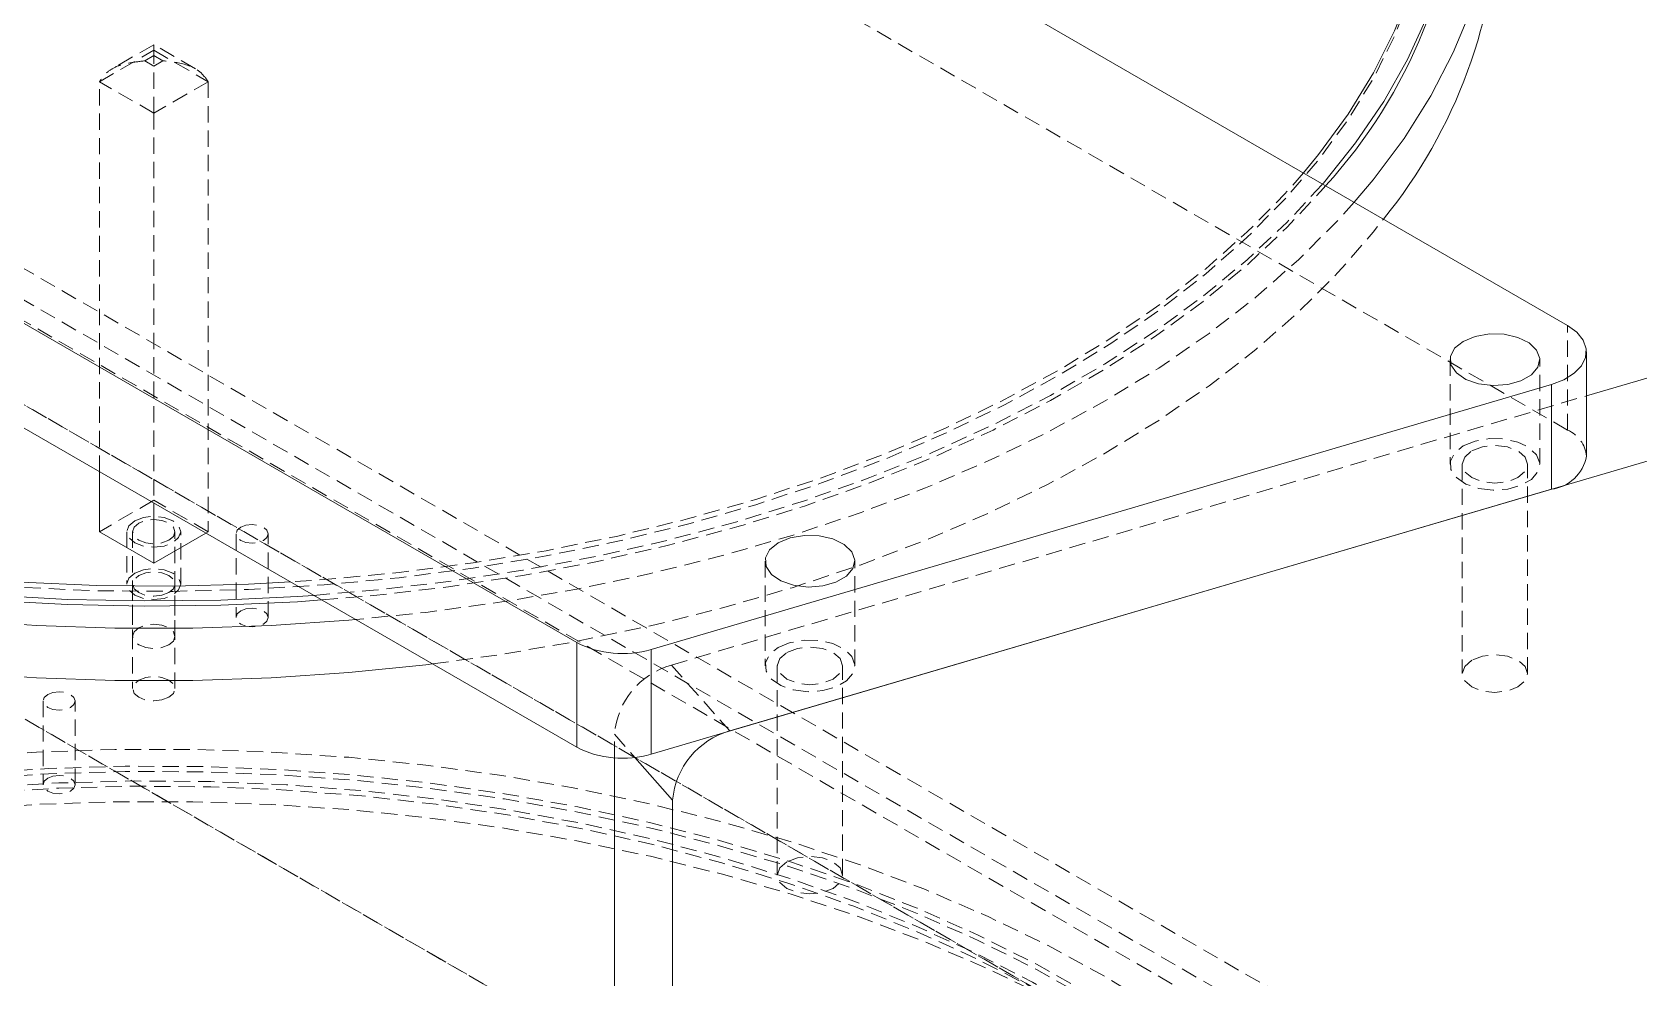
# Model space of a CAD drawing. Header units: millimetres. Extents: x 1529 to 6255, y 1713 to 5797.
# Drawn here: x 5655.5 to 5780.9, y 5096.4 to 5170.2 of the extents above; entities that cross this region are included whole.
import ezdxf

# ---------------------------------------------------------------- set-up
doc = ezdxf.new("R2010")
doc.units = ezdxf.units.MM
doc.linetypes.add('HIDDEN', pattern=[1.905, 1.27, -0.635])

msp = doc.modelspace()

# ---------------------------------------------------------------- linework, layer by layer
at = {"color": 7, "linetype": 'HIDDEN', "lineweight": 0}
for p, q in [((5775.368, 5139.141), (5452.464, 5325.55)), ((5540.713, 5215.2), (5951.971, 4977.786)), ((5545.663, 5214.791), (5954.093, 4979.01)), ((5542.128, 5212.75), (5950.557, 4976.969)), ((5951.971, 4969.62), (5540.713, 5207.034)), ((5665.025, 5169.211), (5661.783, 5167.34)), ((5668.267, 5167.34), (5665.025, 5169.211)), ((5660.782, 5166.323), (5665.025, 5168.773)), ((5665.025, 5168.365), (5664.318, 5167.956)), ((5665.025, 5167.548), (5664.318, 5167.956)), ((5665.025, 5168.773), (5669.268, 5166.323)), ((5665.025, 5167.723), (5665.025, 5168.773)), ((5665.732, 5167.956), (5665.025, 5168.365)), ((5665.025, 5167.548), (5665.732, 5167.956)), ((5665.025, 5163.874), (5660.782, 5166.323)), ((5660.782, 5135.895), (5660.782, 5166.323)), ((5669.268, 5166.323), (5665.025, 5163.874)), ((5669.268, 5166.323), (5669.268, 5131.212)), ((5665.025, 5163.874), (5665.025, 5133.446)), ((5640.276, 5149.558), (5852.408, 5027.097)), ((5775.368, 5139.141), (5775.368, 5147.306)), ((5766.193, 5144.636), (5766.193, 5136.471)), ((5773.193, 5136.471), (5773.193, 5144.636)), ((5705.43, 5120.808), (5776.833, 5141.81)), ((5619.063, 5137.312), (5831.195, 5014.851)), ((5767.143, 5136.471), (5767.143, 5120.14)), ((5772.243, 5120.14), (5772.243, 5136.47)), ((5665.025, 5133.661), (5660.782, 5131.212)), ((5669.268, 5131.212), (5665.025, 5133.661)), ((5662.925, 5131.212), (5662.925, 5127.129)), ((5663.375, 5131.212), (5663.375, 5123.047)), ((5666.675, 5123.047), (5666.675, 5131.212)), ((5667.125, 5127.129), (5667.125, 5131.212)), ((5669.081, 5131.104), (5669.268, 5131.212)), ((5671.444, 5131.047), (5671.444, 5124.515)), ((5673.944, 5124.515), (5673.944, 5131.047)), ((5712.732, 5128.911), (5712.732, 5120.746)), ((5719.732, 5120.746), (5719.732, 5128.911)), ((5663.375, 5127.129), (5663.375, 5118.964)), ((5666.675, 5118.964), (5666.675, 5127.129)), ((5852.408, 5002.601), (5640.276, 5125.062)), ((5705.43, 5120.808), (5709.97, 5115.664)), ((5713.682, 5120.746), (5713.682, 5104.415)), ((5718.782, 5104.415), (5718.782, 5120.746)), ((5656.386, 5118.006), (5656.386, 5111.473)), ((5658.886, 5111.473), (5658.886, 5118.006)), ((5700.975, 5113.566), (5700.975, 5115.415)), ((5700.975, 5115.415), (5702.572, 5113.605))]:
    msp.add_line(p, q, dxfattribs=at)
at = {"color": 7, "linetype": 'Continuous', "lineweight": 15}
for p, q in [((5409.591, 5289.07), (5698.033, 5122.557)), ((5409.591, 5280.905), (5698.033, 5114.391)), ((5671.248, 5207.414), (5775.368, 5147.306)), ((5776.833, 5141.81), (5936.336, 5188.727)), ((5709.97, 5115.664), (5940.876, 5183.583)), ((5776.833, 5137.1), (5776.833, 5145.265)), ((5703.838, 5122.026), (5774.103, 5142.694)), ((5774.103, 5142.694), (5774.103, 5134.528)), ((5660.782, 5131.212), (5660.782, 5135.895)), ((5703.838, 5113.86), (5774.103, 5134.528)), ((5665.025, 5133.446), (5665.025, 5128.763)), ((5665.025, 5128.763), (5660.782, 5131.212)), ((5665.025, 5128.763), (5669.081, 5131.104)), ((5698.033, 5122.557), (5698.033, 5114.391)), ((5703.838, 5113.86), (5703.838, 5122.026)), ((5700.975, 5037.843), (5700.975, 5113.566)), ((5705.515, 5110.271), (5705.515, 5032.699))]:
    msp.add_line(p, q, dxfattribs=at)
at = {"color": 8, "linetype": 'Continuous', "lineweight": 15}
msp.add_line((5702.572, 5113.605), (5705.515, 5110.271), dxfattribs=at)
at = {"color": 7, "linetype": 'Continuous', "lineweight": 15, "flags": 128}
for points in [[(5761.192, 5208.614), (5762.607, 5206.658), (5764.696, 5203.345), (5766.447, 5199.967), (5767.856, 5196.536), (5768.916, 5193.064), (5769.626, 5189.562), (5769.981, 5186.042), (5769.981, 5182.516), (5769.626, 5178.996), (5768.916, 5175.494), (5767.856, 5172.021), (5766.447, 5168.59), (5764.696, 5165.212), (5762.607, 5161.899), (5760.187, 5158.662), (5758.719, 5156.917)], [(5756.248, 5158.344), (5756.312, 5158.418), (5758.825, 5161.556), (5761.015, 5164.773), (5762.874, 5168.06), (5764.396, 5171.404), (5765.575, 5174.793), (5766.407, 5178.217), (5766.89, 5181.663), (5767.022, 5185.119), (5766.803, 5188.574), (5766.232, 5192.015), (5765.313, 5195.432), (5764.047, 5198.811), (5762.441, 5202.141), (5761.192, 5204.315)], [(5761.192, 5200.518), (5762.565, 5197.414), (5763.699, 5194.055), (5764.488, 5190.664), (5764.926, 5187.252), (5765.014, 5183.831), (5764.751, 5180.413), (5764.137, 5177.01), (5763.175, 5173.634), (5761.869, 5170.297), (5760.222, 5167.011), (5758.241, 5163.786), (5755.932, 5160.635), (5754.756, 5159.205)], [(5767.218, 5146.065), (5768.155, 5146.451), (5769.26, 5146.641), (5770.411, 5146.614), (5771.484, 5146.372), (5772.363, 5145.942), (5772.953, 5145.37), (5773.19, 5144.719), (5773.047, 5144.059), (5772.541, 5143.462), (5771.726, 5142.992), (5770.691, 5142.699), (5769.548, 5142.617), (5768.42, 5142.754), (5767.431, 5143.094), (5766.686, 5143.602), (5766.267, 5144.221), (5766.219, 5144.886), (5766.548, 5145.523), (5767.218, 5146.065)], [(5775.368, 5147.306), (5776.096, 5146.774), (5776.588, 5146.157), (5776.817, 5145.492), (5776.771, 5144.814), (5776.452, 5144.161), (5775.878, 5143.569), (5775.08, 5143.071), (5774.103, 5142.694)], [(5713.757, 5130.34), (5714.695, 5130.726), (5715.799, 5130.916), (5716.951, 5130.889), (5718.024, 5130.647), (5718.903, 5130.217), (5719.493, 5129.645), (5719.729, 5128.994), (5719.587, 5128.334), (5719.081, 5127.737), (5718.266, 5127.267), (5717.231, 5126.975), (5716.088, 5126.892), (5714.96, 5127.029), (5713.97, 5127.369), (5713.226, 5127.877), (5712.807, 5128.496), (5712.759, 5129.161), (5713.088, 5129.798), (5713.757, 5130.34)], [(5675.693, 5127.288), (5672.428, 5127.117), (5666.507, 5126.964), (5660.581, 5127.015), (5654.671, 5127.268)], [(5652.33, 5126.261), (5658.292, 5125.932), (5664.276, 5125.805), (5670.264, 5125.881), (5676.233, 5126.16), (5677.498, 5126.245)], [(5652.33, 5125.853), (5658.292, 5125.524), (5664.276, 5125.397), (5670.264, 5125.473), (5676.233, 5125.752), (5678.126, 5125.883)], [(5680.782, 5124.35), (5680.243, 5124.303), (5674.176, 5123.894), (5668.079, 5123.689), (5661.971, 5123.689), (5655.874, 5123.894), (5649.807, 5124.303)], [(5649.807, 5120.221), (5655.874, 5119.811), (5661.971, 5119.606), (5668.079, 5119.606), (5674.176, 5119.811), (5680.243, 5120.221), (5686.258, 5120.833), (5686.767, 5120.894)]]:
    msp.add_lwpolyline(points, dxfattribs=at)
at = {"color": 7, "linetype": 'HIDDEN', "lineweight": 0, "flags": 128}
for points in [[(5565.026, 5184.483), (5565.124, 5181.713), (5565.563, 5178.301), (5566.351, 5174.91), (5567.485, 5171.552), (5568.963, 5168.239), (5570.777, 5164.981), (5572.923, 5161.792), (5575.393, 5158.682), (5578.177, 5155.662), (5581.266, 5152.742), (5584.649, 5149.933), (5588.315, 5147.244), (5592.25, 5144.686), (5596.441, 5142.267), (5600.873, 5139.995), (5605.53, 5137.879), (5610.396, 5135.925), (5615.454, 5134.142), (5620.686, 5132.535), (5626.073, 5131.109), (5631.598, 5129.871), (5637.24, 5128.823), (5642.979, 5127.97), (5648.796, 5127.315), (5654.671, 5126.86), (5660.581, 5126.607), (5666.507, 5126.556), (5672.428, 5126.708), (5678.323, 5127.063), (5684.171, 5127.618), (5689.952, 5128.372), (5695.645, 5129.323), (5701.231, 5130.466), (5706.689, 5131.799), (5712.001, 5133.316), (5717.149, 5135.012), (5722.113, 5136.881), (5726.876, 5138.917), (5731.423, 5141.112), (5735.736, 5143.458), (5739.801, 5145.948), (5743.603, 5148.573), (5747.129, 5151.323), (5750.366, 5154.188), (5753.304, 5157.16), (5755.932, 5160.227), (5758.241, 5163.378), (5760.222, 5166.602), (5761.869, 5169.889), (5763.175, 5173.226), (5764.137, 5176.602), (5764.751, 5180.005), (5765.014, 5183.423), (5765.024, 5184.483)], [(5754.756, 5159.205), (5753.304, 5157.568), (5750.366, 5154.597), (5747.129, 5151.731), (5743.603, 5148.981), (5739.801, 5146.356), (5735.736, 5143.866), (5731.423, 5141.52), (5726.876, 5139.325), (5722.113, 5137.289), (5717.149, 5135.42), (5712.001, 5133.724), (5706.689, 5132.207), (5701.231, 5130.875), (5695.645, 5129.731), (5689.952, 5128.78), (5684.171, 5128.026), (5678.323, 5127.471), (5675.693, 5127.288)], [(5677.498, 5126.245), (5682.163, 5126.641), (5688.035, 5127.321), (5693.827, 5128.2), (5699.52, 5129.273), (5705.094, 5130.537), (5710.53, 5131.988), (5715.809, 5133.621), (5720.913, 5135.429), (5725.824, 5137.407), (5730.526, 5139.549), (5735.002, 5141.846), (5739.236, 5144.29), (5743.215, 5146.874), (5746.924, 5149.588), (5750.351, 5152.424), (5753.484, 5155.37), (5756.248, 5158.344)], [(5678.126, 5125.883), (5682.163, 5126.232), (5688.035, 5126.913), (5693.827, 5127.792), (5699.52, 5128.865), (5705.094, 5130.129), (5710.53, 5131.58), (5715.809, 5133.212), (5720.913, 5135.021), (5725.824, 5136.999), (5730.526, 5139.141), (5735.002, 5141.437), (5739.236, 5143.882), (5743.215, 5146.466), (5746.924, 5149.18), (5750.351, 5152.015), (5753.484, 5154.962), (5756.312, 5158.009), (5756.483, 5158.208)], [(5758.719, 5156.917), (5757.446, 5155.511), (5754.392, 5152.457), (5751.036, 5149.511), (5747.389, 5146.683), (5743.463, 5143.982), (5739.271, 5141.417), (5734.829, 5138.998), (5730.15, 5136.731), (5725.251, 5134.626), (5720.148, 5132.688), (5714.858, 5130.925), (5709.4, 5129.343), (5703.792, 5127.946), (5698.052, 5126.74), (5692.201, 5125.729), (5686.258, 5124.916), (5680.782, 5124.35)], [(5686.767, 5120.894), (5692.201, 5121.646), (5698.052, 5122.657), (5703.792, 5123.863), (5709.4, 5125.26), (5714.858, 5126.842), (5720.148, 5128.605), (5725.251, 5130.543), (5730.15, 5132.648), (5734.829, 5134.915), (5739.271, 5137.334), (5743.463, 5139.899), (5747.389, 5142.6), (5751.036, 5145.428), (5754.392, 5148.374), (5757.446, 5151.428), (5760.187, 5154.579), (5760.995, 5155.604)], [(5767.218, 5137.899), (5768.155, 5138.286), (5769.26, 5138.475), (5770.411, 5138.448), (5771.484, 5138.206), (5772.363, 5137.776), (5772.953, 5137.205), (5773.19, 5136.554), (5773.047, 5135.894), (5772.541, 5135.296), (5771.726, 5134.826), (5770.691, 5134.534), (5769.548, 5134.452), (5768.42, 5134.588), (5767.431, 5134.929), (5766.686, 5135.436), (5766.267, 5136.056), (5766.219, 5136.72), (5766.548, 5137.358), (5767.218, 5137.899)], [(5767.89, 5137.511), (5768.717, 5137.831), (5769.693, 5137.943), (5770.668, 5137.831), (5771.496, 5137.511), (5772.049, 5137.034), (5772.243, 5136.47), (5772.049, 5135.907), (5771.496, 5135.43), (5770.668, 5135.11), (5769.693, 5134.998), (5768.717, 5135.11), (5767.89, 5135.43), (5767.337, 5135.907), (5767.143, 5136.471), (5767.337, 5137.034), (5767.89, 5137.511)], [(5663.54, 5132.069), (5664.221, 5132.332), (5665.025, 5132.424), (5665.829, 5132.332), (5666.51, 5132.069), (5666.965, 5131.676), (5667.125, 5131.212), (5666.965, 5130.748), (5666.51, 5130.355), (5665.829, 5130.092), (5665.025, 5130), (5664.221, 5130.092), (5663.54, 5130.355), (5663.085, 5130.748), (5662.925, 5131.212), (5663.085, 5131.676), (5663.54, 5132.069)], [(5666.192, 5130.539), (5666.55, 5130.848), (5666.675, 5131.212), (5666.55, 5131.577), (5666.192, 5131.886), (5665.657, 5132.092), (5665.025, 5132.165), (5664.394, 5132.092), (5663.858, 5131.886), (5663.501, 5131.577), (5663.375, 5131.212), (5663.501, 5130.848), (5663.858, 5130.539), (5664.394, 5130.332), (5665.025, 5130.26), (5665.657, 5130.332), (5666.192, 5130.539)], [(5671.81, 5131.558), (5672.216, 5131.714), (5672.694, 5131.769), (5673.173, 5131.714), (5673.578, 5131.558), (5673.849, 5131.323), (5673.944, 5131.047), (5673.849, 5130.771), (5673.578, 5130.537), (5673.173, 5130.381), (5672.694, 5130.326), (5672.216, 5130.381), (5671.81, 5130.537), (5671.539, 5130.771), (5671.444, 5131.047), (5671.539, 5131.323), (5671.81, 5131.558)], [(5663.54, 5127.987), (5664.221, 5128.249), (5665.025, 5128.342), (5665.829, 5128.249), (5666.51, 5127.987), (5666.965, 5127.593), (5667.125, 5127.129), (5666.965, 5126.665), (5666.51, 5126.272), (5665.829, 5126.009), (5665.025, 5125.917), (5664.221, 5126.009), (5663.54, 5126.272), (5663.085, 5126.665), (5662.925, 5127.129), (5663.085, 5127.593), (5663.54, 5127.987)], [(5666.192, 5126.456), (5665.657, 5126.249), (5665.025, 5126.177), (5664.394, 5126.249), (5663.858, 5126.456), (5663.501, 5126.765), (5663.375, 5127.129), (5663.501, 5127.494), (5663.858, 5127.803), (5664.394, 5128.009), (5665.025, 5128.082), (5665.657, 5128.009), (5666.192, 5127.803), (5666.55, 5127.494), (5666.675, 5127.129), (5666.55, 5126.765), (5666.192, 5126.456)], [(5671.81, 5125.025), (5672.216, 5125.182), (5672.694, 5125.237), (5673.173, 5125.182), (5673.578, 5125.025), (5673.849, 5124.791), (5673.944, 5124.515), (5673.849, 5124.239), (5673.578, 5124.005), (5673.173, 5123.848), (5672.694, 5123.793), (5672.216, 5123.848), (5671.81, 5124.005), (5671.539, 5124.239), (5671.444, 5124.515), (5671.539, 5124.791), (5671.81, 5125.025)], [(5666.192, 5122.373), (5666.55, 5122.682), (5666.675, 5123.047), (5666.55, 5123.411), (5666.192, 5123.72), (5665.657, 5123.927), (5665.025, 5123.999), (5664.394, 5123.927), (5663.858, 5123.72), (5663.501, 5123.411), (5663.375, 5123.047), (5663.501, 5122.682), (5663.858, 5122.373), (5664.394, 5122.167), (5665.025, 5122.094), (5665.657, 5122.167), (5666.192, 5122.373)], [(5713.757, 5122.174), (5714.695, 5122.561), (5715.799, 5122.75), (5716.951, 5122.723), (5718.024, 5122.481), (5718.903, 5122.051), (5719.493, 5121.48), (5719.729, 5120.829), (5719.587, 5120.169), (5719.081, 5119.571), (5718.266, 5119.101), (5717.231, 5118.809), (5716.088, 5118.727), (5714.96, 5118.863), (5713.97, 5119.204), (5713.226, 5119.711), (5712.807, 5120.331), (5712.759, 5120.995), (5713.088, 5121.633), (5713.757, 5122.174)], [(5714.429, 5121.786), (5715.256, 5122.106), (5716.232, 5122.218), (5717.208, 5122.106), (5718.035, 5121.786), (5718.588, 5121.309), (5718.782, 5120.746), (5718.588, 5120.182), (5718.035, 5119.705), (5717.208, 5119.385), (5716.232, 5119.273), (5715.256, 5119.385), (5714.429, 5119.705), (5713.876, 5120.182), (5713.682, 5120.746), (5713.876, 5121.309), (5714.429, 5121.786)], [(5767.89, 5121.181), (5767.337, 5120.703), (5767.143, 5120.14), (5767.337, 5119.576), (5767.89, 5119.099), (5768.717, 5118.78), (5769.693, 5118.668), (5770.668, 5118.78), (5771.496, 5119.099), (5772.049, 5119.576), (5772.243, 5120.14), (5772.049, 5120.703), (5771.496, 5121.181), (5770.668, 5121.5), (5769.693, 5121.612), (5768.717, 5121.5), (5767.89, 5121.181)], [(5666.192, 5118.29), (5665.657, 5118.084), (5665.025, 5118.011), (5664.394, 5118.084), (5663.858, 5118.29), (5663.501, 5118.599), (5663.375, 5118.964), (5663.501, 5119.329), (5663.858, 5119.638), (5664.394, 5119.844), (5665.025, 5119.917), (5665.657, 5119.844), (5666.192, 5119.638), (5666.55, 5119.329), (5666.675, 5118.964), (5666.55, 5118.599), (5666.192, 5118.29)], [(5656.752, 5118.516), (5657.157, 5118.672), (5657.636, 5118.727), (5658.114, 5118.672), (5658.52, 5118.516), (5658.791, 5118.282), (5658.886, 5118.006), (5658.791, 5117.73), (5658.52, 5117.496), (5658.114, 5117.339), (5657.636, 5117.284), (5657.157, 5117.339), (5656.752, 5117.496), (5656.481, 5117.73), (5656.386, 5118.006), (5656.481, 5118.282), (5656.752, 5118.516)], [(5636.214, 5111.921), (5637.849, 5112.182), (5643.792, 5112.995), (5649.807, 5113.607), (5655.874, 5114.017), (5661.971, 5114.222), (5668.079, 5114.222), (5674.176, 5114.017), (5680.243, 5113.607), (5686.258, 5112.995), (5692.201, 5112.182), (5698.052, 5111.171), (5703.792, 5109.965), (5709.4, 5108.568), (5714.858, 5106.986), (5720.148, 5105.223), (5725.251, 5103.285), (5730.15, 5101.18), (5734.829, 5098.913), (5739.271, 5096.494), (5743.463, 5093.929), (5747.389, 5091.228), (5751.036, 5088.4), (5754.392, 5085.454), (5757.446, 5082.4), (5760.187, 5079.249), (5762.607, 5076.012), (5764.696, 5072.698), (5766.447, 5069.32), (5767.856, 5065.89), (5768.916, 5062.417), (5769.626, 5058.915), (5769.981, 5055.395), (5769.981, 5051.869), (5769.626, 5048.349), (5768.916, 5044.847), (5767.856, 5041.375), (5766.447, 5037.944), (5764.696, 5034.566), (5762.607, 5031.253), (5760.187, 5028.015), (5757.446, 5024.864), (5754.392, 5021.811), (5751.036, 5018.865), (5747.389, 5016.036), (5743.463, 5013.335), (5739.271, 5010.771), (5734.829, 5008.351), (5730.15, 5006.085), (5725.251, 5003.979), (5720.148, 5002.042), (5714.858, 5000.279), (5709.4, 4998.696), (5703.792, 4997.3), (5700.975, 4996.68)], [(5700.975, 4998.936), (5705.094, 4999.891), (5710.53, 5001.341), (5715.809, 5002.974), (5720.913, 5004.783), (5725.824, 5006.761), (5730.526, 5008.902), (5735.002, 5011.199), (5739.236, 5013.644), (5743.215, 5016.228), (5746.924, 5018.942), (5750.351, 5021.777), (5753.484, 5024.724), (5756.312, 5027.771), (5758.825, 5030.909), (5761.015, 5034.127), (5762.874, 5037.413), (5764.396, 5040.757), (5765.575, 5044.147), (5766.407, 5047.57), (5766.89, 5051.016), (5767.022, 5054.473), (5766.803, 5057.927), (5766.232, 5061.369), (5765.313, 5064.785), (5764.047, 5068.164), (5762.441, 5071.495), (5760.498, 5074.765), (5758.227, 5077.964), (5755.634, 5081.08), (5752.729, 5084.104), (5749.522, 5087.023), (5746.023, 5089.829), (5742.245, 5092.512), (5738.201, 5095.061), (5733.905, 5097.47), (5729.371, 5099.729), (5724.615, 5101.83), (5719.654, 5103.766), (5714.505, 5105.532), (5709.185, 5107.119), (5703.713, 5108.524), (5698.107, 5109.741), (5692.388, 5110.765), (5686.574, 5111.595), (5680.686, 5112.226), (5674.743, 5112.656), (5668.768, 5112.884), (5662.779, 5112.909), (5656.798, 5112.732), (5650.846, 5112.352), (5644.942, 5111.771), (5639.108, 5110.991), (5638.095, 5110.834)], [(5565.026, 5053.836), (5565.124, 5051.067), (5565.563, 5047.655), (5566.351, 5044.264), (5567.485, 5040.905), (5568.963, 5037.592), (5570.777, 5034.335), (5572.923, 5031.146), (5575.393, 5028.035), (5578.177, 5025.015), (5581.266, 5022.095), (5584.649, 5019.286), (5588.315, 5016.598), (5592.25, 5014.039), (5596.441, 5011.62), (5600.873, 5009.348), (5605.53, 5007.232), (5610.396, 5005.279), (5615.454, 5003.496), (5620.686, 5001.888), (5626.073, 5000.463), (5631.598, 4999.224), (5637.24, 4998.176), (5642.979, 4997.324), (5648.796, 4996.669), (5654.671, 4996.214), (5660.581, 4995.96), (5666.507, 4995.91), (5672.428, 4996.062), (5678.323, 4996.416), (5684.171, 4996.971), (5689.952, 4997.726), (5695.645, 4998.676), (5701.231, 4999.82), (5706.689, 5001.153), (5712.001, 5002.67), (5717.149, 5004.366), (5722.113, 5006.235), (5726.876, 5008.27), (5731.423, 5010.465), (5735.736, 5012.812), (5739.801, 5015.302), (5743.603, 5017.926), (5747.129, 5020.676), (5750.366, 5023.542), (5753.304, 5026.513), (5755.932, 5029.58), (5758.241, 5032.731), (5760.222, 5035.956), (5761.869, 5039.242), (5763.175, 5042.58), (5764.137, 5045.956), (5764.751, 5049.359), (5765.014, 5052.777), (5764.926, 5056.198), (5764.488, 5059.61), (5763.699, 5063.001), (5762.565, 5066.359), (5761.087, 5069.672), (5759.273, 5072.929), (5757.127, 5076.119), (5754.658, 5079.229), (5751.874, 5082.249), (5748.784, 5085.169), (5745.401, 5087.978), (5741.735, 5090.667), (5737.8, 5093.225), (5733.609, 5095.644), (5729.178, 5097.916), (5724.521, 5100.032), (5719.655, 5101.985), (5714.597, 5103.769), (5709.365, 5105.376), (5703.977, 5106.801), (5698.452, 5108.04), (5692.81, 5109.088), (5687.071, 5109.941), (5681.254, 5110.596), (5675.38, 5111.051), (5669.469, 5111.304), (5663.543, 5111.355), (5657.622, 5111.202), (5651.728, 5110.848), (5645.88, 5110.293), (5640.099, 5109.539), (5634.405, 5108.588), (5628.82, 5107.444), (5623.361, 5106.112), (5618.049, 5104.595), (5612.902, 5102.899), (5607.938, 5101.03), (5603.174, 5098.994), (5598.702, 5096.837)], [(5700.975, 4998.527), (5705.094, 4999.482), (5710.53, 5000.933), (5715.809, 5002.566), (5720.913, 5004.374), (5725.824, 5006.353), (5730.526, 5008.494), (5735.002, 5010.791), (5739.236, 5013.236), (5743.215, 5015.819), (5746.924, 5018.534), (5750.351, 5021.369), (5753.484, 5024.315), (5756.312, 5027.363), (5758.825, 5030.501), (5761.015, 5033.719), (5762.874, 5037.005), (5764.396, 5040.349), (5765.575, 5043.738), (5766.407, 5047.162), (5766.89, 5050.608), (5767.022, 5054.064), (5766.803, 5057.519), (5766.232, 5060.961), (5765.313, 5064.377), (5764.047, 5067.756), (5762.441, 5071.087), (5760.498, 5074.357), (5758.227, 5077.556), (5755.634, 5080.672), (5752.729, 5083.695), (5749.522, 5086.615), (5746.023, 5089.421), (5742.245, 5092.103), (5738.201, 5094.653), (5733.905, 5097.062), (5729.371, 5099.32), (5724.615, 5101.422), (5719.654, 5103.358), (5714.505, 5105.123), (5709.185, 5106.711), (5703.713, 5108.116), (5698.107, 5109.332), (5692.388, 5110.357), (5686.574, 5111.186), (5680.686, 5111.817), (5674.743, 5112.248), (5668.768, 5112.476), (5662.779, 5112.501), (5656.798, 5112.324), (5650.846, 5111.944), (5644.942, 5111.363), (5639.108, 5110.583), (5633.363, 5109.607), (5627.727, 5108.438), (5622.22, 5107.079), (5616.86, 5105.537), (5611.666, 5103.816), (5606.657, 5101.922), (5601.848, 5099.861), (5597.257, 5097.641), (5592.9, 5095.269), (5592.9, 5095.269)], [(5598.328, 5097.053), (5598.628, 5097.207), (5603.174, 5099.402), (5607.938, 5101.438), (5612.902, 5103.307), (5618.049, 5105.003), (5623.361, 5106.52), (5628.82, 5107.853), (5634.405, 5108.996), (5640.099, 5109.947), (5645.88, 5110.701), (5651.728, 5111.256), (5657.622, 5111.611), (5663.543, 5111.763), (5669.469, 5111.712), (5675.38, 5111.459), (5681.254, 5111.004), (5687.071, 5110.349), (5692.81, 5109.496), (5698.452, 5108.448), (5703.977, 5107.21), (5709.365, 5105.784), (5714.597, 5104.177), (5719.655, 5102.394), (5724.521, 5100.44), (5729.178, 5098.324), (5733.609, 5096.052), (5737.8, 5093.633), (5741.735, 5091.075), (5745.401, 5088.386), (5748.784, 5085.577), (5751.874, 5082.657), (5754.658, 5079.637), (5757.127, 5076.527), (5759.273, 5073.338), (5761.087, 5070.08), (5762.565, 5066.767), (5763.699, 5063.409), (5764.488, 5060.018), (5764.926, 5056.606), (5765.014, 5053.185), (5764.751, 5049.767), (5764.137, 5046.364), (5763.175, 5042.988), (5761.869, 5039.651), (5760.222, 5036.364), (5758.241, 5033.139), (5755.932, 5029.988), (5753.304, 5026.922), (5750.366, 5023.95), (5747.129, 5021.084), (5743.603, 5018.334), (5739.801, 5015.71), (5735.736, 5013.22), (5731.423, 5010.873), (5726.876, 5008.679), (5722.113, 5006.643), (5717.149, 5004.774), (5712.001, 5003.078), (5706.689, 5001.561), (5701.231, 5000.228), (5701.004, 5000.177)], [(5656.752, 5111.984), (5657.157, 5112.14), (5657.636, 5112.195), (5658.114, 5112.14), (5658.52, 5111.984), (5658.791, 5111.75), (5658.886, 5111.473), (5658.791, 5111.197), (5658.52, 5110.963), (5658.114, 5110.807), (5657.636, 5110.752), (5657.157, 5110.807), (5656.752, 5110.963), (5656.481, 5111.197), (5656.386, 5111.473), (5656.481, 5111.75), (5656.752, 5111.984)], [(5700.975, 4992.598), (5703.792, 4993.217), (5709.4, 4994.613), (5714.858, 4996.196), (5720.148, 4997.959), (5725.251, 4999.896), (5730.15, 5002.002), (5734.829, 5004.268), (5739.271, 5006.688), (5743.463, 5009.253), (5747.389, 5011.954), (5751.036, 5014.782), (5754.392, 5017.728), (5757.446, 5020.781), (5760.187, 5023.932), (5762.607, 5027.17), (5764.696, 5030.483), (5766.447, 5033.861), (5767.856, 5037.292), (5768.916, 5040.764), (5769.626, 5044.266), (5769.981, 5047.786), (5769.981, 5051.312), (5769.626, 5054.832), (5768.916, 5058.335), (5767.856, 5061.807), (5766.447, 5065.238), (5764.696, 5068.616), (5762.607, 5071.929), (5760.187, 5075.167), (5757.446, 5078.317), (5754.392, 5081.371), (5751.036, 5084.317), (5747.389, 5087.145), (5743.463, 5089.846), (5739.271, 5092.411), (5734.829, 5094.831), (5730.15, 5097.097), (5725.251, 5099.202), (5720.148, 5101.14), (5714.858, 5102.903), (5709.4, 5104.485), (5703.792, 5105.882), (5698.052, 5107.088), (5692.201, 5108.099), (5686.258, 5108.912), (5680.243, 5109.525), (5674.176, 5109.934), (5668.079, 5110.139), (5661.971, 5110.139), (5655.874, 5109.934), (5649.807, 5109.525), (5643.792, 5108.912), (5637.849, 5108.099), (5631.998, 5107.088), (5626.258, 5105.882), (5620.65, 5104.485), (5615.192, 5102.903), (5609.903, 5101.14), (5604.8, 5099.202), (5599.9, 5097.097), (5595.222, 5094.831), (5590.779, 5092.411), (5590.779, 5092.411)], [(5714.429, 5105.456), (5713.876, 5104.978), (5713.682, 5104.415), (5713.876, 5103.851), (5714.429, 5103.374), (5715.256, 5103.055), (5716.232, 5102.943), (5717.208, 5103.055), (5718.035, 5103.374), (5718.588, 5103.851), (5718.782, 5104.415), (5718.588, 5104.978), (5718.035, 5105.456), (5717.208, 5105.775), (5716.232, 5105.887), (5715.256, 5105.775), (5714.429, 5105.456)]]:
    msp.add_lwpolyline(points, dxfattribs=at)
at = {"color": 7, "linetype": 'Continuous', "lineweight": 15}
for centre, radius, start, end in [((5726.852, 5185.357), 40.187, 317.50366, 358.46304), ((5729.753, 5181.029), 40.28, 320.86055, 358.81477), ((5773.757, 5137.63), 3.121, 276.35329, 350.22847), ((5701.597, 5129.528), 7.83, 242.92082, 286.63078), ((5711.641, 5109.747), 6.149, 105.77118, 175.11147), ((5701.597, 5121.363), 7.83, 242.92082, 286.63078)]:
    msp.add_arc(centre, radius, start, end, dxfattribs=at)
at = {"color": 7, "linetype": 'HIDDEN', "lineweight": 0}
for centre, radius, start, end in [((5774.405, 5136.904), 2.436, 4.61439, 66.70508), ((5707.101, 5114.89), 6.149, 105.77164, 175.11101)]:
    msp.add_arc(centre, radius, start, end, dxfattribs=at)
for points, knots in [([(5665.025, 5168.365), (5665.025, 5168.546), (5665.025, 5168.897), (5665.025, 5169.245), (5665.025, 5169.189), (5665.025, 5169.181)], [0, 0, 0, 0, 0.4769979, 0.9206512, 1, 1, 1, 1]), ([(5664.318, 5167.956), (5663.902, 5167.905), (5663.099, 5167.806), (5662.021, 5167.529), (5661.245, 5166.979), (5660.94, 5166.546), (5660.782, 5166.323)], [0, 0, 0, 0, 0.2962562, 0.5718025, 0.7797046, 1, 1, 1, 1]), ([(5669.268, 5166.323), (5669.068, 5166.607), (5668.677, 5167.162), (5667.404, 5167.772), (5666.38, 5167.885), (5665.732, 5167.956)], [0, 0, 0, 0, 0.2779253, 0.5432214, 1, 1, 1, 1]), ([(5665.025, 5163.874), (5665.025, 5164.274), (5665.025, 5165.054), (5665.025, 5166.399), (5665.025, 5167.103), (5665.025, 5167.548)], [0, 0, 0, 0, 0.2779253, 0.5432214, 1, 1, 1, 1])]:
    msp.add_open_spline(points, degree=3, knots=knots, dxfattribs=at)

doc.saveas('drawing.dxf')
